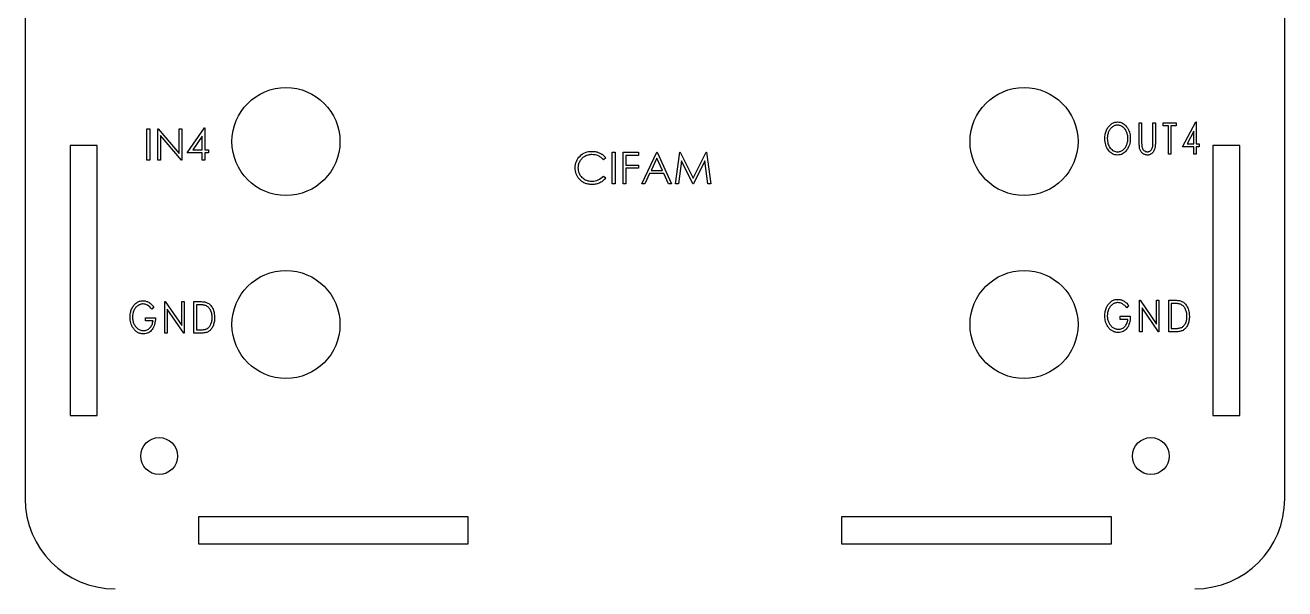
# Model space of a CAD drawing. Header units: millimetres. Extents: x 3 to 287, y -248 to -5.
# Drawn here: x 147 to 287, y -145 to -82.4 of the extents above; entities that cross this region are included whole.
import ezdxf

# ---------------------------------------------------------------- set-up
doc = ezdxf.new("R2010")
doc.units = ezdxf.units.MM
doc.layers.get('0').update_dxf_attribs({"lineweight": 25})

msp = doc.modelspace()

# ---------------------------------------------------------------- linework, layer by layer
at = {"color": 7, "linetype": 'Continuous', "lineweight": 25}
for p, q in [((147, -14.96), (147, -134.96)), ((287, -134.96), (287, -14.96)), ((155, -95.71), (152, -95.71)), ((152, -95.71), (152, -125.71)), ((155, -125.71), (155, -95.71)), ((282, -95.71), (279, -95.71)), ((279, -95.71), (279, -125.71)), ((282, -125.71), (282, -95.71)), ((152, -125.71), (155, -125.71)), ((279, -125.71), (282, -125.71)), ((196.25, -136.96), (166.25, -136.96)), ((166.25, -136.96), (166.25, -139.96)), ((196.25, -139.96), (196.25, -136.96)), ((237.75, -136.96), (237.75, -139.96)), ((267.75, -136.96), (237.75, -136.96)), ((267.75, -139.96), (267.75, -136.96)), ((166.25, -139.96), (196.25, -139.96)), ((237.75, -139.96), (267.75, -139.96))]:
    msp.add_line(p, q, dxfattribs=at)
at = {"color": 7, "linetype": 'Continuous', "flags": 128}
for points in [[(166.92, -93.76), (166.98, -93.76), (166.98, -93.76), (166.98, -96.19), (166.98, -96.19), (167.39, -96.19), (167.39, -96.19), (167.39, -96.54), (167.39, -96.54), (166.98, -96.54), (166.98, -96.54), (166.98, -97.35), (166.98, -97.35), (166.67, -97.35), (166.67, -97.35), (166.67, -96.54), (166.67, -96.54), (165.01, -96.54), (165.01, -96.54), (166.92, -93.76)], [(268.4, -93.1), (268.55, -93.11), (268.69, -93.13), (268.83, -93.18), (268.96, -93.23), (269.08, -93.31), (269.2, -93.4), (269.31, -93.51), (269.42, -93.63), (269.51, -93.77), (269.6, -93.91), (269.67, -94.07), (269.73, -94.23), (269.77, -94.39), (269.8, -94.57), (269.82, -94.75), (269.83, -94.94), (269.83, -94.94), (269.82, -95.13), (269.8, -95.31), (269.77, -95.48), (269.73, -95.65), (269.67, -95.81), (269.6, -95.96), (269.51, -96.11), (269.42, -96.25), (269.31, -96.37), (269.2, -96.48), (269.09, -96.57), (268.96, -96.65), (268.84, -96.71), (268.7, -96.75), (268.56, -96.77), (268.42, -96.78), (268.42, -96.78), (268.27, -96.77), (268.13, -96.75), (268, -96.71), (267.87, -96.65), (267.75, -96.57), (267.63, -96.48), (267.52, -96.37), (267.41, -96.25), (267.32, -96.11), (267.23, -95.97), (267.16, -95.82), (267.1, -95.66), (267.06, -95.49), (267.03, -95.32), (267.01, -95.14), (267, -94.96), (267, -94.96), (267, -94.83), (267.01, -94.71), (267.03, -94.59), (267.05, -94.47), (267.07, -94.35), (267.11, -94.24), (267.14, -94.13), (267.19, -94.02), (267.24, -93.92), (267.29, -93.82), (267.35, -93.72), (267.41, -93.64), (267.48, -93.56), (267.55, -93.48), (267.62, -93.41), (267.7, -93.35), (267.78, -93.29), (267.86, -93.24), (267.95, -93.2), (268.04, -93.16), (268.12, -93.14), (268.21, -93.12), (268.3, -93.11), (268.4, -93.1)], [(268.41, -93.46), (268.34, -93.46), (268.26, -93.47), (268.19, -93.49), (268.12, -93.51), (268.05, -93.54), (267.98, -93.57), (267.91, -93.61), (267.84, -93.66), (267.78, -93.71), (267.71, -93.77), (267.66, -93.83), (267.6, -93.9), (267.55, -93.97), (267.5, -94.04), (267.46, -94.12), (267.42, -94.2), (267.39, -94.29), (267.36, -94.37), (267.33, -94.47), (267.31, -94.56), (267.29, -94.65), (267.28, -94.75), (267.27, -94.85), (267.27, -94.96), (267.27, -94.96), (267.28, -95.11), (267.29, -95.25), (267.32, -95.39), (267.35, -95.52), (267.4, -95.65), (267.46, -95.77), (267.53, -95.89), (267.6, -96), (267.69, -96.1), (267.78, -96.18), (267.87, -96.26), (267.97, -96.32), (268.08, -96.36), (268.18, -96.4), (268.29, -96.42), (268.41, -96.42), (268.41, -96.42), (268.49, -96.42), (268.56, -96.41), (268.64, -96.4), (268.71, -96.37), (268.78, -96.35), (268.85, -96.31), (268.92, -96.27), (268.99, -96.23), (269.06, -96.18), (269.12, -96.12), (269.18, -96.06), (269.23, -96), (269.28, -95.93), (269.33, -95.85), (269.37, -95.78), (269.41, -95.69), (269.44, -95.61), (269.48, -95.52), (269.5, -95.43), (269.52, -95.34), (269.54, -95.24), (269.55, -95.14), (269.56, -95.04), (269.56, -94.94), (269.56, -94.94), (269.56, -94.84), (269.55, -94.74), (269.54, -94.64), (269.52, -94.55), (269.5, -94.46), (269.48, -94.37), (269.44, -94.28), (269.41, -94.19), (269.37, -94.11), (269.33, -94.04), (269.28, -93.96), (269.23, -93.89), (269.17, -93.83), (269.12, -93.77), (269.05, -93.71), (268.99, -93.66), (268.92, -93.61), (268.85, -93.57), (268.78, -93.54), (268.71, -93.51), (268.63, -93.49), (268.56, -93.47), (268.49, -93.46), (268.41, -93.46)], [(270.82, -93.19), (271.09, -93.19), (271.09, -93.19), (271.09, -95.29), (271.09, -95.29), (271.09, -95.38), (271.09, -95.46), (271.1, -95.53), (271.1, -95.59), (271.1, -95.65), (271.1, -95.69), (271.1, -95.73), (271.11, -95.75), (271.11, -95.75), (271.12, -95.85), (271.14, -95.94), (271.17, -96.02), (271.2, -96.1), (271.24, -96.16), (271.29, -96.22), (271.35, -96.28), (271.43, -96.33), (271.5, -96.37), (271.58, -96.4), (271.66, -96.42), (271.73, -96.42), (271.73, -96.42), (271.8, -96.42), (271.87, -96.4), (271.93, -96.38), (271.99, -96.35), (272.05, -96.31), (272.11, -96.26), (272.16, -96.21), (272.2, -96.15), (272.24, -96.08), (272.27, -96), (272.3, -95.92), (272.32, -95.83), (272.32, -95.83), (272.33, -95.79), (272.34, -95.75), (272.34, -95.69), (272.34, -95.63), (272.35, -95.56), (272.35, -95.48), (272.35, -95.39), (272.35, -95.29), (272.35, -95.29), (272.35, -93.19), (272.35, -93.19), (272.62, -93.19), (272.62, -93.19), (272.62, -95.31), (272.62, -95.31), (272.62, -95.42), (272.62, -95.53), (272.61, -95.63), (272.6, -95.73), (272.59, -95.82), (272.58, -95.91), (272.57, -95.99), (272.55, -96.06), (272.5, -96.2), (272.44, -96.33), (272.36, -96.46), (272.26, -96.57), (272.21, -96.62), (272.15, -96.66), (272.09, -96.7), (272.03, -96.73), (271.96, -96.75), (271.9, -96.77), (271.82, -96.78), (271.75, -96.78), (271.75, -96.78), (271.67, -96.78), (271.59, -96.77), (271.52, -96.75), (271.45, -96.73), (271.38, -96.7), (271.31, -96.67), (271.25, -96.63), (271.19, -96.58), (271.13, -96.53), (271.08, -96.47), (271.03, -96.41), (270.99, -96.34), (270.96, -96.28), (270.92, -96.2), (270.9, -96.12), (270.87, -96.04), (270.87, -96.04), (270.86, -95.99), (270.85, -95.92), (270.84, -95.84), (270.84, -95.76), (270.83, -95.66), (270.83, -95.55), (270.83, -95.43), (270.82, -95.31), (270.82, -95.31), (270.82, -93.19)], [(273.48, -93.55), (273.48, -93.19), (273.48, -93.19), (274.92, -93.19), (274.92, -93.19), (274.92, -93.55), (274.92, -93.55), (274.33, -93.55), (274.33, -93.55), (274.33, -96.69), (274.33, -96.69), (274.06, -96.69), (274.06, -96.69), (274.06, -93.55), (274.06, -93.55), (273.48, -93.55)], [(277.11, -93.1), (277.17, -93.1), (277.17, -93.1), (277.17, -95.53), (277.17, -95.53), (277.48, -95.53), (277.48, -95.53), (277.48, -95.88), (277.48, -95.88), (277.17, -95.88), (277.17, -95.88), (277.17, -96.69), (277.17, -96.69), (276.9, -96.69), (276.9, -96.69), (276.9, -95.88), (276.9, -95.88), (275.64, -95.88), (275.64, -95.88), (277.11, -93.1)], [(160.52, -93.85), (160.84, -93.85), (160.84, -93.85), (160.84, -97.35), (160.84, -97.35), (160.52, -97.35), (160.52, -97.35), (160.52, -93.85)], [(161.73, -97.35), (161.73, -93.85), (161.73, -93.85), (161.8, -93.85), (161.8, -93.85), (164.11, -96.61), (164.11, -96.61), (164.11, -93.85), (164.11, -93.85), (164.43, -93.85), (164.43, -93.85), (164.43, -97.35), (164.43, -97.35), (164.36, -97.35), (164.36, -97.35), (162.05, -94.6), (162.05, -94.6), (162.05, -97.35), (162.05, -97.35), (161.73, -97.35)], [(166.67, -96.19), (166.67, -94.67), (166.67, -94.67), (165.63, -96.19), (165.63, -96.19), (166.67, -96.19)], [(276.9, -95.53), (276.9, -94.12), (276.9, -94.12), (276.16, -95.53), (276.16, -95.53), (276.9, -95.53)], [(211.54, -97.1), (211.27, -97.31), (211.27, -97.31), (211.21, -97.24), (211.14, -97.18), (211.08, -97.12), (211.01, -97.06), (210.94, -97.01), (210.87, -96.96), (210.79, -96.92), (210.71, -96.88), (210.54, -96.81), (210.37, -96.76), (210.18, -96.74), (209.99, -96.73), (209.99, -96.73), (209.89, -96.73), (209.79, -96.74), (209.68, -96.76), (209.58, -96.78), (209.49, -96.81), (209.39, -96.84), (209.3, -96.88), (209.21, -96.93), (209.12, -96.98), (209.03, -97.03), (208.96, -97.09), (208.88, -97.16), (208.82, -97.23), (208.75, -97.3), (208.7, -97.38), (208.64, -97.46), (208.6, -97.54), (208.56, -97.63), (208.52, -97.72), (208.49, -97.81), (208.47, -97.91), (208.46, -98.01), (208.45, -98.11), (208.44, -98.21), (208.44, -98.21), (208.45, -98.37), (208.47, -98.51), (208.51, -98.66), (208.56, -98.79), (208.62, -98.92), (208.7, -99.04), (208.79, -99.16), (208.89, -99.27), (209.01, -99.36), (209.13, -99.45), (209.26, -99.52), (209.39, -99.58), (209.54, -99.63), (209.69, -99.66), (209.85, -99.68), (210.02, -99.69), (210.02, -99.69), (210.2, -99.68), (210.37, -99.65), (210.54, -99.61), (210.7, -99.54), (210.85, -99.46), (211, -99.36), (211.14, -99.24), (211.27, -99.11), (211.27, -99.11), (211.54, -99.31), (211.54, -99.31), (211.47, -99.4), (211.4, -99.48), (211.33, -99.55), (211.25, -99.62), (211.16, -99.69), (211.08, -99.75), (210.98, -99.81), (210.89, -99.86), (210.79, -99.9), (210.69, -99.94), (210.58, -99.97), (210.48, -100), (210.37, -100.02), (210.25, -100.04), (210.14, -100.05), (210.02, -100.05), (210.02, -100.05), (209.9, -100.05), (209.79, -100.04), (209.69, -100.03), (209.58, -100.01), (209.48, -99.99), (209.39, -99.96), (209.29, -99.93), (209.2, -99.9), (209.11, -99.85), (209.03, -99.81), (208.94, -99.76), (208.86, -99.7), (208.79, -99.64), (208.71, -99.58), (208.64, -99.51), (208.57, -99.44), (208.57, -99.44), (208.47, -99.3), (208.38, -99.16), (208.3, -99.02), (208.24, -98.87), (208.19, -98.71), (208.16, -98.54), (208.14, -98.37), (208.13, -98.19), (208.13, -98.19), (208.14, -98), (208.16, -97.82), (208.21, -97.65), (208.27, -97.48), (208.34, -97.32), (208.43, -97.17), (208.54, -97.03), (208.67, -96.89), (208.81, -96.77), (208.95, -96.66), (209.11, -96.57), (209.27, -96.5), (209.45, -96.44), (209.63, -96.4), (209.82, -96.38), (210.01, -96.37), (210.01, -96.37), (210.13, -96.37), (210.25, -96.38), (210.37, -96.4), (210.48, -96.42), (210.59, -96.44), (210.69, -96.48), (210.8, -96.52), (210.89, -96.56), (210.99, -96.61), (211.08, -96.67), (211.17, -96.73), (211.25, -96.79), (211.33, -96.86), (211.41, -96.94), (211.48, -97.02), (211.54, -97.1)], [(212.26, -96.46), (212.57, -96.46), (212.57, -96.46), (212.57, -99.96), (212.57, -99.96), (212.26, -99.96), (212.26, -99.96), (212.26, -96.46)], [(213.47, -96.46), (215.18, -96.46), (215.18, -96.46), (215.18, -96.82), (215.18, -96.82), (213.78, -96.82), (213.78, -96.82), (213.78, -97.89), (213.78, -97.89), (215.18, -97.89), (215.18, -97.89), (215.18, -98.25), (215.18, -98.25), (213.78, -98.25), (213.78, -98.25), (213.78, -99.96), (213.78, -99.96), (213.47, -99.96), (213.47, -99.96), (213.47, -96.46)], [(217.24, -96.46), (218.85, -99.96), (218.85, -99.96), (218.51, -99.96), (218.51, -99.96), (218, -98.84), (218, -98.84), (216.41, -98.84), (216.41, -98.84), (215.88, -99.96), (215.88, -99.96), (215.53, -99.96), (215.53, -99.96), (217.19, -96.46), (217.19, -96.46), (217.24, -96.46)], [(219.3, -99.96), (219.77, -96.46), (219.77, -96.46), (219.81, -96.46), (219.81, -96.46), (221.26, -99.33), (221.26, -99.33), (222.7, -96.46), (222.7, -96.46), (222.74, -96.46), (222.74, -96.46), (223.21, -99.96), (223.21, -99.96), (222.89, -99.96), (222.89, -99.96), (222.56, -97.44), (222.56, -97.44), (221.29, -99.96), (221.29, -99.96), (221.22, -99.96), (221.22, -99.96), (219.95, -97.43), (219.95, -97.43), (219.62, -99.96), (219.62, -99.96), (219.3, -99.96)], [(217.21, -97.14), (216.58, -98.48), (216.58, -98.48), (217.83, -98.48), (217.83, -98.48), (217.21, -97.14)], [(161.3, -113.65), (161.09, -113.9), (161.09, -113.9), (160.98, -113.77), (160.86, -113.65), (160.74, -113.55), (160.61, -113.47), (160.48, -113.4), (160.35, -113.36), (160.23, -113.33), (160.1, -113.32), (160.1, -113.32), (160.03, -113.32), (159.95, -113.33), (159.87, -113.35), (159.8, -113.37), (159.73, -113.4), (159.66, -113.43), (159.58, -113.47), (159.51, -113.52), (159.45, -113.57), (159.38, -113.63), (159.32, -113.69), (159.27, -113.76), (159.21, -113.83), (159.16, -113.9), (159.12, -113.98), (159.08, -114.06), (159.01, -114.24), (158.96, -114.41), (158.94, -114.6), (158.93, -114.79), (158.93, -114.79), (158.93, -114.88), (158.94, -114.98), (158.95, -115.07), (158.97, -115.17), (158.99, -115.26), (159.02, -115.35), (159.05, -115.44), (159.09, -115.53), (159.13, -115.61), (159.18, -115.69), (159.23, -115.77), (159.28, -115.84), (159.34, -115.91), (159.4, -115.97), (159.47, -116.03), (159.54, -116.08), (159.61, -116.13), (159.69, -116.17), (159.76, -116.2), (159.84, -116.23), (159.92, -116.25), (160, -116.27), (160.09, -116.28), (160.17, -116.28), (160.17, -116.28), (160.27, -116.28), (160.37, -116.26), (160.46, -116.24), (160.55, -116.21), (160.64, -116.16), (160.72, -116.11), (160.8, -116.05), (160.87, -115.98), (160.94, -115.9), (161, -115.82), (161.06, -115.73), (161.1, -115.64), (161.14, -115.54), (161.17, -115.43), (161.2, -115.32), (161.21, -115.21), (161.21, -115.21), (160.36, -115.21), (160.36, -115.21), (160.36, -114.85), (160.36, -114.85), (161.48, -114.85), (161.48, -114.85), (161.48, -115.05), (161.46, -115.24), (161.43, -115.42), (161.39, -115.59), (161.34, -115.74), (161.28, -115.89), (161.2, -116.03), (161.12, -116.16), (161.02, -116.27), (160.92, -116.37), (160.81, -116.45), (160.7, -116.52), (160.57, -116.57), (160.44, -116.61), (160.3, -116.63), (160.15, -116.64), (160.15, -116.64), (160.06, -116.64), (159.97, -116.63), (159.89, -116.62), (159.8, -116.6), (159.72, -116.58), (159.64, -116.55), (159.57, -116.51), (159.49, -116.48), (159.42, -116.43), (159.35, -116.38), (159.29, -116.33), (159.22, -116.27), (159.16, -116.2), (159.1, -116.13), (159.04, -116.06), (158.99, -115.98), (158.99, -115.98), (158.91, -115.85), (158.84, -115.71), (158.79, -115.57), (158.74, -115.43), (158.7, -115.28), (158.68, -115.12), (158.66, -114.96), (158.66, -114.8), (158.66, -114.8), (158.66, -114.68), (158.67, -114.56), (158.68, -114.44), (158.7, -114.32), (158.73, -114.2), (158.76, -114.09), (158.8, -113.98), (158.84, -113.87), (158.89, -113.77), (158.95, -113.67), (159, -113.58), (159.07, -113.49), (159.13, -113.41), (159.2, -113.34), (159.28, -113.27), (159.36, -113.2), (159.44, -113.15), (159.53, -113.1), (159.62, -113.06), (159.71, -113.02), (159.8, -113), (159.9, -112.98), (160, -112.97), (160.1, -112.96), (160.1, -112.96), (160.18, -112.96), (160.26, -112.97), (160.34, -112.98), (160.42, -113), (160.5, -113.03), (160.58, -113.05), (160.65, -113.09), (160.73, -113.12), (160.8, -113.17), (160.88, -113.22), (160.95, -113.27), (161.02, -113.34), (161.09, -113.41), (161.16, -113.48), (161.23, -113.56), (161.3, -113.65)], [(162.52, -116.55), (162.52, -113.05), (162.52, -113.05), (162.58, -113.05), (162.58, -113.05), (164.41, -115.72), (164.41, -115.72), (164.41, -113.05), (164.41, -113.05), (164.68, -113.05), (164.68, -113.05), (164.68, -116.55), (164.68, -116.55), (164.62, -116.55), (164.62, -116.55), (162.79, -113.89), (162.79, -113.89), (162.79, -116.55), (162.79, -116.55), (162.52, -116.55)], [(165.76, -116.55), (165.76, -113.05), (165.76, -113.05), (166.33, -113.05), (166.33, -113.05), (166.47, -113.05), (166.61, -113.06), (166.74, -113.07), (166.85, -113.08), (166.96, -113.1), (167.05, -113.12), (167.14, -113.15), (167.21, -113.18), (167.21, -113.18), (167.31, -113.23), (167.4, -113.28), (167.48, -113.35), (167.56, -113.42), (167.64, -113.5), (167.71, -113.59), (167.77, -113.69), (167.83, -113.8), (167.88, -113.91), (167.93, -114.03), (167.97, -114.15), (168, -114.28), (168.02, -114.41), (168.04, -114.55), (168.05, -114.7), (168.05, -114.85), (168.05, -114.85), (168.05, -114.98), (168.04, -115.1), (168.03, -115.22), (168.01, -115.34), (167.98, -115.45), (167.95, -115.56), (167.92, -115.67), (167.88, -115.77), (167.83, -115.87), (167.78, -115.96), (167.73, -116.04), (167.67, -116.12), (167.61, -116.19), (167.55, -116.25), (167.49, -116.31), (167.42, -116.36), (167.34, -116.41), (167.26, -116.44), (167.18, -116.48), (167.08, -116.5), (166.98, -116.52), (166.87, -116.54), (166.75, -116.55), (166.63, -116.55), (166.63, -116.55), (165.76, -116.55)], [(269.65, -113.5), (269.44, -113.75), (269.44, -113.75), (269.33, -113.62), (269.21, -113.5), (269.09, -113.4), (268.96, -113.32), (268.83, -113.25), (268.7, -113.21), (268.57, -113.18), (268.45, -113.17), (268.45, -113.17), (268.37, -113.17), (268.29, -113.18), (268.22, -113.2), (268.15, -113.22), (268.07, -113.25), (268, -113.28), (267.93, -113.32), (267.86, -113.37), (267.79, -113.42), (267.73, -113.48), (267.67, -113.54), (267.61, -113.6), (267.56, -113.67), (267.51, -113.75), (267.47, -113.83), (267.42, -113.91), (267.36, -114.08), (267.31, -114.26), (267.28, -114.45), (267.27, -114.63), (267.27, -114.63), (267.27, -114.73), (267.28, -114.83), (267.29, -114.92), (267.31, -115.01), (267.33, -115.11), (267.36, -115.2), (267.4, -115.29), (267.43, -115.38), (267.48, -115.46), (267.52, -115.54), (267.57, -115.62), (267.63, -115.69), (267.69, -115.76), (267.75, -115.82), (267.81, -115.88), (267.88, -115.93), (267.96, -115.98), (268.03, -116.02), (268.11, -116.05), (268.19, -116.08), (268.27, -116.1), (268.35, -116.12), (268.43, -116.13), (268.51, -116.13), (268.51, -116.13), (268.62, -116.13), (268.72, -116.11), (268.81, -116.09), (268.9, -116.05), (268.99, -116.01), (269.07, -115.96), (269.15, -115.9), (269.22, -115.83), (269.29, -115.75), (269.35, -115.67), (269.4, -115.58), (269.45, -115.49), (269.49, -115.39), (269.52, -115.28), (269.54, -115.17), (269.56, -115.05), (269.56, -115.05), (268.71, -115.05), (268.71, -115.05), (268.71, -114.69), (268.71, -114.69), (269.83, -114.69), (269.83, -114.69), (269.82, -114.89), (269.8, -115.09), (269.78, -115.26), (269.74, -115.43), (269.68, -115.59), (269.62, -115.74), (269.55, -115.88), (269.46, -116), (269.37, -116.12), (269.27, -116.22), (269.16, -116.3), (269.04, -116.37), (268.92, -116.42), (268.78, -116.46), (268.64, -116.48), (268.5, -116.49), (268.5, -116.49), (268.41, -116.49), (268.32, -116.48), (268.23, -116.47), (268.15, -116.45), (268.07, -116.42), (267.99, -116.4), (267.91, -116.36), (267.84, -116.32), (267.77, -116.28), (267.7, -116.23), (267.63, -116.18), (267.57, -116.12), (267.5, -116.05), (267.44, -115.98), (267.39, -115.91), (267.33, -115.83), (267.33, -115.83), (267.25, -115.7), (267.19, -115.56), (267.13, -115.42), (267.08, -115.28), (267.05, -115.13), (267.02, -114.97), (267.01, -114.81), (267, -114.65), (267, -114.65), (267, -114.52), (267.01, -114.4), (267.03, -114.28), (267.05, -114.17), (267.07, -114.05), (267.11, -113.94), (267.14, -113.83), (267.19, -113.72), (267.24, -113.62), (267.29, -113.52), (267.35, -113.43), (267.41, -113.34), (267.48, -113.26), (267.55, -113.18), (267.62, -113.11), (267.7, -113.05), (267.79, -112.99), (267.87, -112.95), (267.96, -112.9), (268.05, -112.87), (268.15, -112.84), (268.24, -112.82), (268.34, -112.81), (268.44, -112.81), (268.44, -112.81), (268.53, -112.81), (268.61, -112.82), (268.69, -112.83), (268.77, -112.85), (268.85, -112.87), (268.92, -112.9), (269, -112.93), (269.07, -112.97), (269.15, -113.02), (269.22, -113.07), (269.29, -113.12), (269.37, -113.19), (269.44, -113.25), (269.51, -113.33), (269.58, -113.41), (269.65, -113.5)], [(270.87, -116.4), (270.87, -112.9), (270.87, -112.9), (270.93, -112.9), (270.93, -112.9), (272.75, -115.57), (272.75, -115.57), (272.75, -112.9), (272.75, -112.9), (273.02, -112.9), (273.02, -112.9), (273.02, -116.4), (273.02, -116.4), (272.96, -116.4), (272.96, -116.4), (271.14, -113.74), (271.14, -113.74), (271.14, -116.4), (271.14, -116.4), (270.87, -116.4)], [(274.11, -116.4), (274.11, -112.9), (274.11, -112.9), (274.67, -112.9), (274.67, -112.9), (274.82, -112.9), (274.96, -112.91), (275.08, -112.92), (275.2, -112.93), (275.3, -112.95), (275.4, -112.97), (275.48, -113), (275.56, -113.03), (275.56, -113.03), (275.65, -113.07), (275.74, -113.13), (275.83, -113.2), (275.91, -113.27), (275.98, -113.35), (276.05, -113.44), (276.12, -113.54), (276.17, -113.64), (276.23, -113.76), (276.27, -113.87), (276.31, -114), (276.34, -114.13), (276.37, -114.26), (276.38, -114.4), (276.39, -114.54), (276.4, -114.69), (276.4, -114.69), (276.4, -114.82), (276.39, -114.95), (276.37, -115.07), (276.35, -115.19), (276.33, -115.3), (276.3, -115.41), (276.26, -115.52), (276.22, -115.62), (276.18, -115.72), (276.13, -115.81), (276.07, -115.89), (276.02, -115.97), (275.96, -116.04), (275.9, -116.1), (275.83, -116.16), (275.76, -116.21), (275.69, -116.25), (275.61, -116.29), (275.52, -116.32), (275.43, -116.35), (275.32, -116.37), (275.21, -116.39), (275.1, -116.4), (274.97, -116.4), (274.97, -116.4), (274.11, -116.4)], [(274.38, -116.04), (274.69, -116.04), (274.69, -116.04), (274.83, -116.04), (274.95, -116.03), (275.07, -116.03), (275.17, -116.02), (275.26, -116.01), (275.34, -115.99), (275.41, -115.97), (275.47, -115.95), (275.47, -115.95), (275.55, -115.92), (275.62, -115.88), (275.68, -115.83), (275.75, -115.77), (275.8, -115.71), (275.86, -115.65), (275.91, -115.58), (275.95, -115.5), (275.99, -115.41), (276.03, -115.32), (276.06, -115.23), (276.09, -115.13), (276.1, -115.03), (276.12, -114.92), (276.13, -114.81), (276.13, -114.69), (276.13, -114.69), (276.13, -114.57), (276.12, -114.45), (276.1, -114.34), (276.08, -114.23), (276.05, -114.13), (276.02, -114.03), (275.98, -113.93), (275.94, -113.84), (275.89, -113.76), (275.83, -113.68), (275.78, -113.61), (275.71, -113.54), (275.64, -113.49), (275.57, -113.44), (275.49, -113.39), (275.41, -113.36), (275.41, -113.36), (275.34, -113.33), (275.26, -113.31), (275.17, -113.3), (275.07, -113.28), (274.96, -113.27), (274.84, -113.26), (274.71, -113.26), (274.57, -113.26), (274.57, -113.26), (274.38, -113.26), (274.38, -113.26), (274.38, -116.04)], [(166.03, -116.19), (166.35, -116.19), (166.35, -116.19), (166.48, -116.19), (166.61, -116.19), (166.72, -116.18), (166.82, -116.17), (166.92, -116.16), (167, -116.14), (167.07, -116.12), (167.13, -116.1), (167.13, -116.1), (167.2, -116.07), (167.27, -116.03), (167.34, -115.98), (167.4, -115.93), (167.46, -115.87), (167.51, -115.8), (167.56, -115.73), (167.61, -115.65), (167.65, -115.56), (167.69, -115.47), (167.72, -115.38), (167.74, -115.28), (167.76, -115.18), (167.77, -115.07), (167.78, -114.96), (167.78, -114.84), (167.78, -114.84), (167.78, -114.72), (167.77, -114.6), (167.76, -114.49), (167.74, -114.38), (167.71, -114.28), (167.68, -114.18), (167.64, -114.08), (167.59, -113.99), (167.54, -113.91), (167.49, -113.83), (167.43, -113.76), (167.37, -113.69), (167.3, -113.64), (167.23, -113.59), (167.15, -113.54), (167.06, -113.51), (167.06, -113.51), (167, -113.49), (166.92, -113.47), (166.83, -113.45), (166.73, -113.43), (166.62, -113.42), (166.5, -113.42), (166.37, -113.41), (166.23, -113.41), (166.23, -113.41), (166.03, -113.41), (166.03, -113.41), (166.03, -116.19)]]:
    msp.add_lwpolyline(points, dxfattribs=at)
at = {"color": 7, "linetype": 'Continuous', "lineweight": 25}
for centre, radius in [((175.99, -95.28), 6), ((258.02, -95.28), 6), ((175.99, -115.6), 6), ((258.02, -115.6), 6), ((161.89, -130.21), 2.05), ((272.12, -130.21), 2.05)]:
    msp.add_circle(centre, radius, dxfattribs=at)
for centre, start, end in [((157, -134.96), 180, 270), ((277, -134.96), 270, 0)]:
    msp.add_arc(centre, 10, start, end, dxfattribs=at)

doc.saveas('drawing.dxf')
